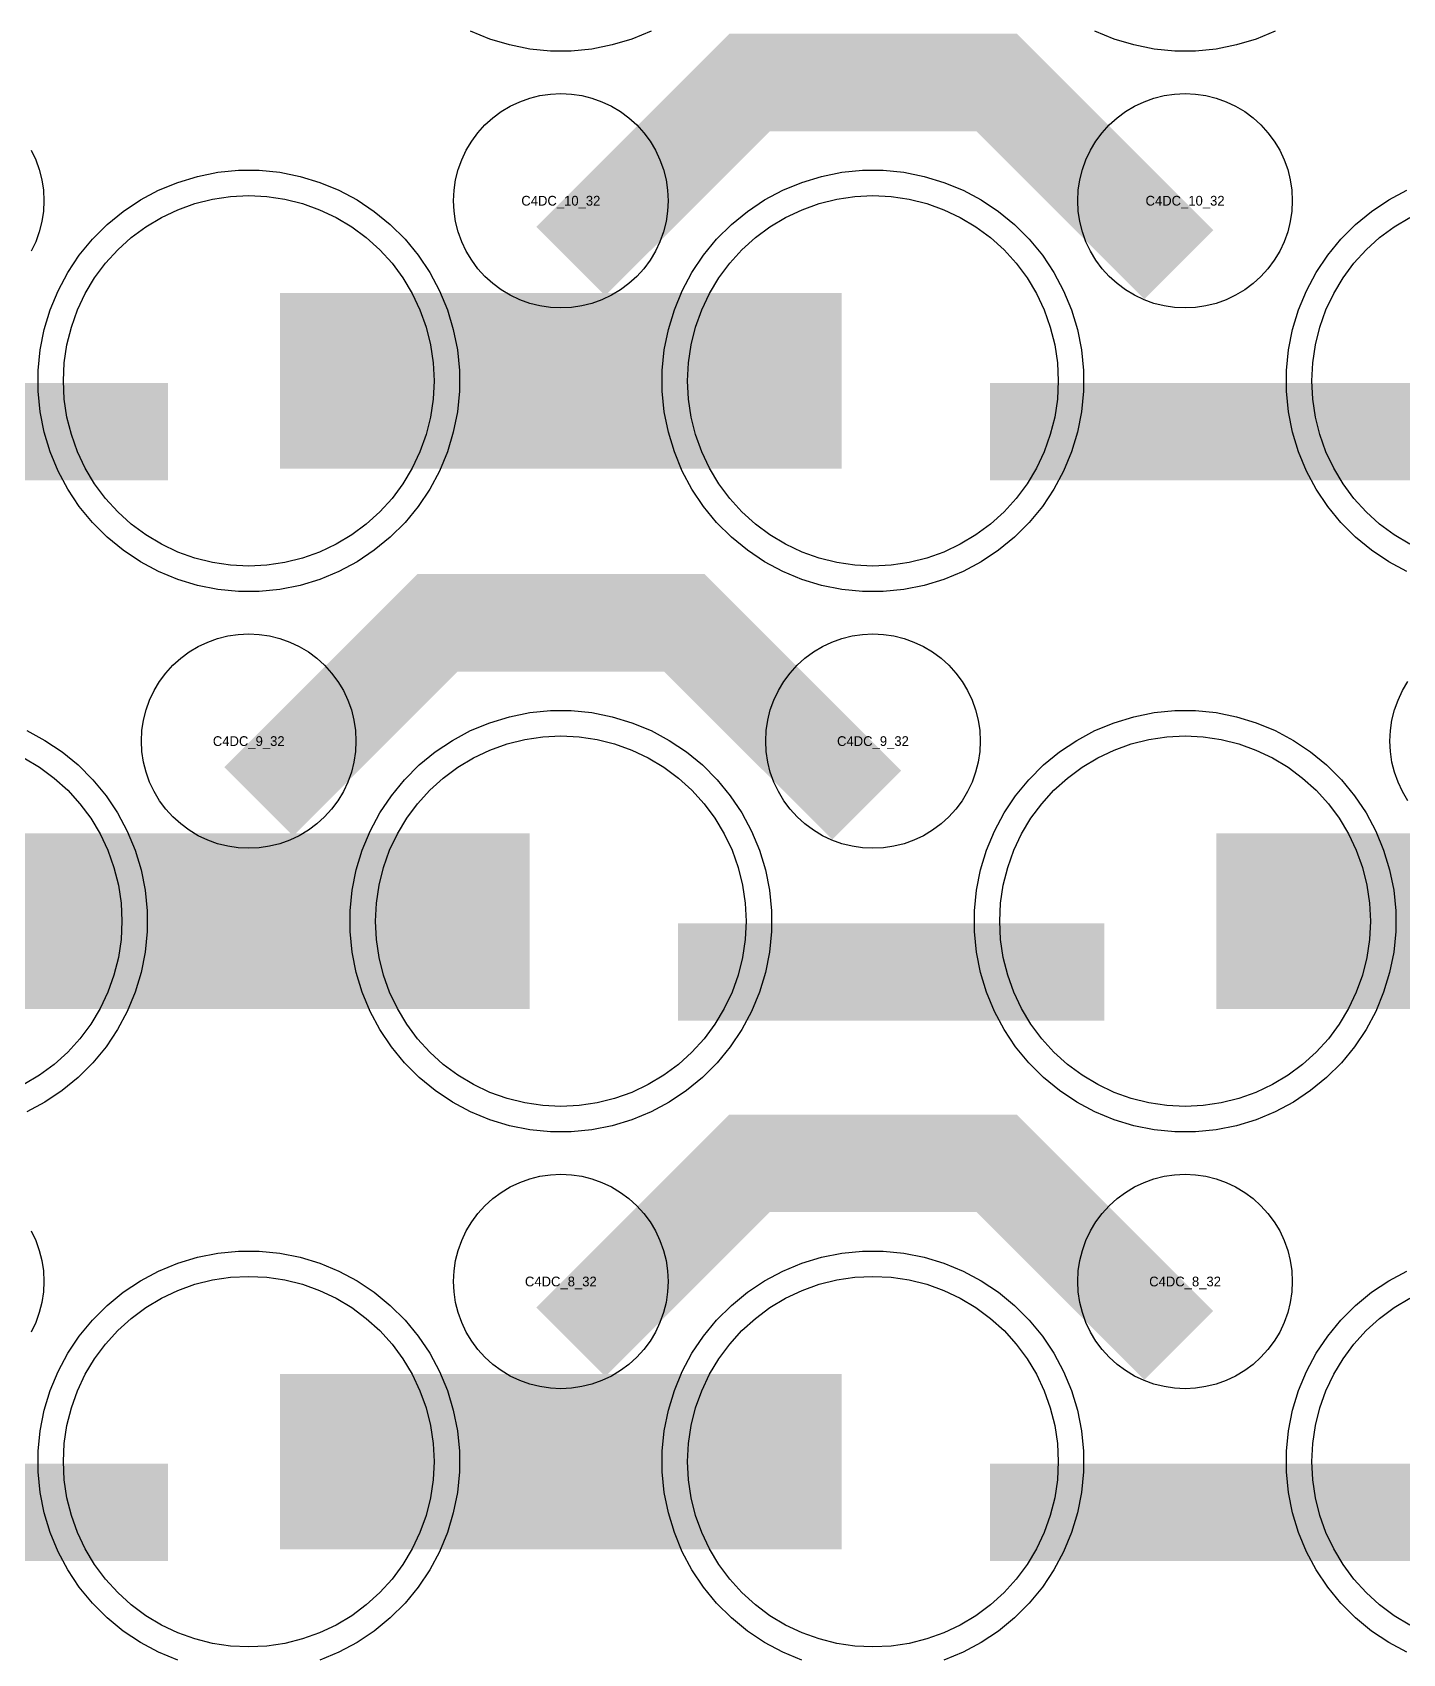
# Model space of a CAD drawing. Extents: x -11880 to 11880, y -14992 to 14992.
# Drawn here: x -1815.4 to -1464.2, y -13780.3 to -13364.6 of the extents above; entities that cross this region are included whole.
import ezdxf
from ezdxf.enums import TextEntityAlignment as Align

# ---------------------------------------------------------------- set-up
doc = ezdxf.new("R2010")
doc.units = 0
doc.header["$MEASUREMENT"] = 0
for name, color, linetype in [('GDS_775_DT_237', 138, 'CONTINUOUS'), ('RDL1_FS', 34, 'CONTINUOUS'), ('RDL_BS', 160, 'CONTINUOUS')]:
    doc.layers.add(name, color=color, linetype=linetype)

msp = doc.modelspace()

# ---------------------------------------------------------------- linework, layer by layer
at = {"layer": 'RDL1_FS'}
for points in [[(-1760, -13501.434), (-1764.657, -13501.205), (-1769.268, -13500.521), (-1773.791, -13499.389), (-1778.181, -13497.817), (-1782.395, -13495.825), (-1786.395, -13493.427), (-1790.14, -13490.649), (-1793.594, -13487.519), (-1796.724, -13484.065), (-1799.502, -13480.32), (-1801.9, -13476.32), (-1803.892, -13472.106), (-1805.464, -13467.716), (-1806.596, -13463.193), (-1807.28, -13458.582), (-1807.509, -13453.925), (-1807.28, -13449.268), (-1806.596, -13444.657), (-1805.464, -13440.134), (-1803.892, -13435.744), (-1801.9, -13431.53), (-1799.502, -13427.53), (-1796.724, -13423.785), (-1793.594, -13420.331), (-1790.14, -13417.201), (-1786.395, -13414.423), (-1782.395, -13412.025), (-1778.181, -13410.033), (-1773.791, -13408.461), (-1769.268, -13407.329), (-1764.657, -13406.645), (-1760, -13406.416), (-1755.343, -13406.645), (-1750.732, -13407.329), (-1746.209, -13408.461), (-1741.819, -13410.033), (-1737.605, -13412.025), (-1733.605, -13414.423), (-1729.86, -13417.201), (-1726.406, -13420.331), (-1723.276, -13423.785), (-1720.498, -13427.53), (-1718.1, -13431.53), (-1716.108, -13435.744), (-1714.536, -13440.134), (-1713.404, -13444.657), (-1712.72, -13449.268), (-1712.491, -13453.925), (-1712.72, -13458.582), (-1713.404, -13463.193), (-1714.536, -13467.716), (-1716.108, -13472.106), (-1718.1, -13476.32), (-1720.498, -13480.32), (-1723.276, -13484.065), (-1726.406, -13487.519), (-1729.86, -13490.649), (-1733.605, -13493.427), (-1737.605, -13495.825), (-1741.819, -13497.817), (-1746.209, -13499.389), (-1750.732, -13500.521), (-1755.343, -13501.205)], [(-1600, -13501.434), (-1604.657, -13501.205), (-1609.268, -13500.521), (-1613.791, -13499.389), (-1618.181, -13497.817), (-1622.395, -13495.825), (-1626.395, -13493.427), (-1630.14, -13490.649), (-1633.594, -13487.519), (-1636.724, -13484.065), (-1639.502, -13480.32), (-1641.9, -13476.32), (-1643.892, -13472.106), (-1645.464, -13467.716), (-1646.596, -13463.193), (-1647.28, -13458.582), (-1647.509, -13453.925), (-1647.28, -13449.268), (-1646.596, -13444.657), (-1645.464, -13440.134), (-1643.892, -13435.744), (-1641.9, -13431.53), (-1639.502, -13427.53), (-1636.724, -13423.785), (-1633.594, -13420.331), (-1630.14, -13417.201), (-1626.395, -13414.423), (-1622.395, -13412.025), (-1618.181, -13410.033), (-1613.791, -13408.461), (-1609.268, -13407.329), (-1604.657, -13406.645), (-1600, -13406.416), (-1595.343, -13406.645), (-1590.732, -13407.329), (-1586.209, -13408.461), (-1581.819, -13410.033), (-1577.605, -13412.025), (-1573.605, -13414.423), (-1569.86, -13417.201), (-1566.406, -13420.331), (-1563.276, -13423.785), (-1560.498, -13427.53), (-1558.1, -13431.53), (-1556.108, -13435.744), (-1554.536, -13440.134), (-1553.404, -13444.657), (-1552.72, -13449.268), (-1552.491, -13453.925), (-1552.72, -13458.582), (-1553.404, -13463.193), (-1554.536, -13467.716), (-1556.108, -13472.106), (-1558.1, -13476.32), (-1560.498, -13480.32), (-1563.276, -13484.065), (-1566.406, -13487.519), (-1569.86, -13490.649), (-1573.605, -13493.427), (-1577.605, -13495.825), (-1581.819, -13497.817), (-1586.209, -13499.389), (-1590.732, -13500.521), (-1595.343, -13501.205)]]:
    msp.add_lwpolyline(points, close=True, dxfattribs=at)
msp.add_lwpolyline([(-1462.395, -13495.825), (-1466.395, -13493.427), (-1470.14, -13490.649), (-1473.594, -13487.519), (-1476.724, -13484.065), (-1479.502, -13480.32), (-1481.9, -13476.32), (-1483.892, -13472.106), (-1485.464, -13467.716), (-1486.596, -13463.193), (-1487.28, -13458.582), (-1487.509, -13453.925), (-1487.28, -13449.268), (-1486.596, -13444.657), (-1485.464, -13440.134), (-1483.892, -13435.744), (-1481.9, -13431.53), (-1479.502, -13427.53), (-1476.724, -13423.785), (-1473.594, -13420.331), (-1470.14, -13417.201), (-1466.395, -13414.423), (-1462.395, -13412.025)], dxfattribs=at)
for points in [[(-1751.998, -13453.925, 45, 45, 0), (-1679.998, -13453.925, 45, 45, 0)], [(-1679.998, -13453.925, 45, 45, 0), (-1607.998, -13453.925, 45, 45, 0)]]:
    msp.add_lwpolyline(points, format="xyseb", dxfattribs=at)
at = {"layer": 'RDL1_FS', "color": 241, "true_color": 0xf7abae}
for points in [[(-1680, -13639.994), (-1684.657, -13639.765), (-1689.268, -13639.081), (-1693.791, -13637.949), (-1698.181, -13636.377), (-1702.395, -13634.385), (-1706.395, -13631.987), (-1710.14, -13629.209), (-1713.594, -13626.079), (-1716.724, -13622.625), (-1719.502, -13618.88), (-1721.9, -13614.88), (-1723.892, -13610.666), (-1725.464, -13606.276), (-1726.596, -13601.753), (-1727.28, -13597.142), (-1727.509, -13592.485), (-1727.28, -13587.828), (-1726.596, -13583.217), (-1725.464, -13578.694), (-1723.892, -13574.304), (-1721.9, -13570.09), (-1719.502, -13566.09), (-1716.724, -13562.345), (-1713.594, -13558.891), (-1710.14, -13555.761), (-1706.395, -13552.983), (-1702.395, -13550.585), (-1698.181, -13548.593), (-1693.791, -13547.021), (-1689.268, -13545.889), (-1684.657, -13545.205), (-1680, -13544.976), (-1675.343, -13545.205), (-1670.732, -13545.889), (-1666.209, -13547.021), (-1661.819, -13548.593), (-1657.605, -13550.585), (-1653.605, -13552.983), (-1649.86, -13555.761), (-1646.406, -13558.891), (-1643.276, -13562.345), (-1640.498, -13566.09), (-1638.1, -13570.09), (-1636.108, -13574.304), (-1634.536, -13578.694), (-1633.404, -13583.217), (-1632.72, -13587.828), (-1632.491, -13592.485), (-1632.72, -13597.142), (-1633.404, -13601.753), (-1634.536, -13606.276), (-1636.108, -13610.666), (-1638.1, -13614.88), (-1640.498, -13618.88), (-1643.276, -13622.625), (-1646.406, -13626.079), (-1649.86, -13629.209), (-1653.605, -13631.987), (-1657.605, -13634.385), (-1661.819, -13636.377), (-1666.209, -13637.949), (-1670.732, -13639.081), (-1675.343, -13639.765)], [(-1520, -13639.994), (-1524.657, -13639.765), (-1529.268, -13639.081), (-1533.791, -13637.949), (-1538.181, -13636.377), (-1542.395, -13634.385), (-1546.395, -13631.987), (-1550.14, -13629.209), (-1553.594, -13626.079), (-1556.724, -13622.625), (-1559.502, -13618.88), (-1561.9, -13614.88), (-1563.892, -13610.666), (-1565.464, -13606.276), (-1566.596, -13601.753), (-1567.28, -13597.142), (-1567.509, -13592.485), (-1567.28, -13587.828), (-1566.596, -13583.217), (-1565.464, -13578.694), (-1563.892, -13574.304), (-1561.9, -13570.09), (-1559.502, -13566.09), (-1556.724, -13562.345), (-1553.594, -13558.891), (-1550.14, -13555.761), (-1546.395, -13552.983), (-1542.395, -13550.585), (-1538.181, -13548.593), (-1533.791, -13547.021), (-1529.268, -13545.889), (-1524.657, -13545.205), (-1520, -13544.976), (-1515.343, -13545.205), (-1510.732, -13545.889), (-1506.209, -13547.021), (-1501.819, -13548.593), (-1497.605, -13550.585), (-1493.605, -13552.983), (-1489.86, -13555.761), (-1486.406, -13558.891), (-1483.276, -13562.345), (-1480.498, -13566.09), (-1478.1, -13570.09), (-1476.108, -13574.304), (-1474.536, -13578.694), (-1473.404, -13583.217), (-1472.72, -13587.828), (-1472.491, -13592.485), (-1472.72, -13597.142), (-1473.404, -13601.753), (-1474.536, -13606.276), (-1476.108, -13610.666), (-1478.1, -13614.88), (-1480.498, -13618.88), (-1483.276, -13622.625), (-1486.406, -13626.079), (-1489.86, -13629.209), (-1493.605, -13631.987), (-1497.605, -13634.385), (-1501.819, -13636.377), (-1506.209, -13637.949), (-1510.732, -13639.081), (-1515.343, -13639.765)], [(-1760, -13778.559), (-1764.657, -13778.33), (-1769.268, -13777.646), (-1773.791, -13776.514), (-1778.181, -13774.942), (-1782.395, -13772.95), (-1786.395, -13770.552), (-1790.14, -13767.774), (-1793.594, -13764.644), (-1796.724, -13761.19), (-1799.502, -13757.445), (-1801.9, -13753.445), (-1803.892, -13749.231), (-1805.464, -13744.841), (-1806.596, -13740.318), (-1807.28, -13735.707), (-1807.509, -13731.05), (-1807.28, -13726.393), (-1806.596, -13721.782), (-1805.464, -13717.259), (-1803.892, -13712.869), (-1801.9, -13708.655), (-1799.502, -13704.655), (-1796.724, -13700.91), (-1793.594, -13697.456), (-1790.14, -13694.326), (-1786.395, -13691.548), (-1782.395, -13689.15), (-1778.181, -13687.158), (-1773.791, -13685.586), (-1769.268, -13684.454), (-1764.657, -13683.77), (-1760, -13683.541), (-1755.343, -13683.77), (-1750.732, -13684.454), (-1746.209, -13685.586), (-1741.819, -13687.158), (-1737.605, -13689.15), (-1733.605, -13691.548), (-1729.86, -13694.326), (-1726.406, -13697.456), (-1723.276, -13700.91), (-1720.498, -13704.655), (-1718.1, -13708.655), (-1716.108, -13712.869), (-1714.536, -13717.259), (-1713.404, -13721.782), (-1712.72, -13726.393), (-1712.491, -13731.05), (-1712.72, -13735.707), (-1713.404, -13740.318), (-1714.536, -13744.841), (-1716.108, -13749.231), (-1718.1, -13753.445), (-1720.498, -13757.445), (-1723.276, -13761.19), (-1726.406, -13764.644), (-1729.86, -13767.774), (-1733.605, -13770.552), (-1737.605, -13772.95), (-1741.819, -13774.942), (-1746.209, -13776.514), (-1750.732, -13777.646), (-1755.343, -13778.33)], [(-1600, -13778.559), (-1604.657, -13778.33), (-1609.268, -13777.646), (-1613.791, -13776.514), (-1618.181, -13774.942), (-1622.395, -13772.95), (-1626.395, -13770.552), (-1630.14, -13767.774), (-1633.594, -13764.644), (-1636.724, -13761.19), (-1639.502, -13757.445), (-1641.9, -13753.445), (-1643.892, -13749.231), (-1645.464, -13744.841), (-1646.596, -13740.318), (-1647.28, -13735.707), (-1647.509, -13731.05), (-1647.28, -13726.393), (-1646.596, -13721.782), (-1645.464, -13717.259), (-1643.892, -13712.869), (-1641.9, -13708.655), (-1639.502, -13704.655), (-1636.724, -13700.91), (-1633.594, -13697.456), (-1630.14, -13694.326), (-1626.395, -13691.548), (-1622.395, -13689.15), (-1618.181, -13687.158), (-1613.791, -13685.586), (-1609.268, -13684.454), (-1604.657, -13683.77), (-1600, -13683.541), (-1595.343, -13683.77), (-1590.732, -13684.454), (-1586.209, -13685.586), (-1581.819, -13687.158), (-1577.605, -13689.15), (-1573.605, -13691.548), (-1569.86, -13694.326), (-1566.406, -13697.456), (-1563.276, -13700.91), (-1560.498, -13704.655), (-1558.1, -13708.655), (-1556.108, -13712.869), (-1554.536, -13717.259), (-1553.404, -13721.782), (-1552.72, -13726.393), (-1552.491, -13731.05), (-1552.72, -13735.707), (-1553.404, -13740.318), (-1554.536, -13744.841), (-1556.108, -13749.231), (-1558.1, -13753.445), (-1560.498, -13757.445), (-1563.276, -13761.19), (-1566.406, -13764.644), (-1569.86, -13767.774), (-1573.605, -13770.552), (-1577.605, -13772.95), (-1581.819, -13774.942), (-1586.209, -13776.514), (-1590.732, -13777.646), (-1595.343, -13778.33)]]:
    msp.add_lwpolyline(points, close=True, dxfattribs=at)
for points in [[(-1817.605, -13550.585), (-1813.605, -13552.983), (-1809.86, -13555.761), (-1806.406, -13558.891), (-1803.276, -13562.345), (-1800.498, -13566.09), (-1798.1, -13570.09), (-1796.108, -13574.304), (-1794.536, -13578.694), (-1793.404, -13583.217), (-1792.72, -13587.828), (-1792.491, -13592.485), (-1792.72, -13597.142), (-1793.404, -13601.753), (-1794.536, -13606.276), (-1796.108, -13610.666), (-1798.1, -13614.88), (-1800.498, -13618.88), (-1803.276, -13622.625), (-1806.406, -13626.079), (-1809.86, -13629.209), (-1813.605, -13631.987), (-1817.605, -13634.385)], [(-1462.395, -13772.95), (-1466.395, -13770.552), (-1470.14, -13767.774), (-1473.594, -13764.644), (-1476.724, -13761.19), (-1479.502, -13757.445), (-1481.9, -13753.445), (-1483.892, -13749.231), (-1485.464, -13744.841), (-1486.596, -13740.318), (-1487.28, -13735.707), (-1487.509, -13731.05), (-1487.28, -13726.393), (-1486.596, -13721.782), (-1485.464, -13717.259), (-1483.892, -13712.869), (-1481.9, -13708.655), (-1479.502, -13704.655), (-1476.724, -13700.91), (-1473.594, -13697.456), (-1470.14, -13694.326), (-1466.395, -13691.548), (-1462.395, -13689.15)]]:
    msp.add_lwpolyline(points, dxfattribs=at)
for points in [[(-1831.998, -13592.485, 45, 45, 0), (-1759.998, -13592.485, 45, 45, 0)], [(-1759.998, -13592.485, 45, 45, 0), (-1687.998, -13592.485, 45, 45, 0)], [(-1511.998, -13592.485, 45, 45, 0), (-1439.998, -13592.485, 45, 45, 0)], [(-1751.998, -13731.05, 45, 45, 0), (-1679.998, -13731.05, 45, 45, 0)], [(-1679.998, -13731.05, 45, 45, 0), (-1607.998, -13731.05, 45, 45, 0)]]:
    msp.add_lwpolyline(points, format="xyseb", dxfattribs=at)
at = {"layer": 'RDL_BS'}
for points in [[(-1656.885, -13364.235), (-1661.795, -13366.266), (-1666.835, -13367.797), (-1672.062, -13368.843), (-1677.356, -13369.36), (-1682.644, -13369.36), (-1687.938, -13368.843), (-1693.165, -13367.797), (-1698.205, -13366.266), (-1703.115, -13364.235)], [(-1496.885, -13364.235), (-1501.795, -13366.266), (-1506.835, -13367.797), (-1512.062, -13368.843), (-1517.356, -13369.36), (-1522.644, -13369.36), (-1527.938, -13368.843), (-1533.165, -13367.797), (-1538.205, -13366.266), (-1543.115, -13364.235)], [(-1815.75, -13394.781), (-1814.598, -13397.218), (-1813.691, -13399.753), (-1813.034, -13402.372), (-1812.638, -13405.044), (-1812.506, -13407.737), (-1812.638, -13410.43), (-1813.034, -13413.102), (-1813.691, -13415.721), (-1814.598, -13418.256), (-1815.75, -13420.693)], [(-1463.115, -13502.8), (-1467.777, -13500.308), (-1472.191, -13497.361), (-1476.292, -13493.999), (-1480.074, -13490.217), (-1483.436, -13486.116), (-1486.383, -13481.702), (-1488.875, -13477.04), (-1490.906, -13472.13), (-1492.437, -13467.09), (-1493.483, -13461.863), (-1494, -13456.569), (-1494, -13451.281), (-1493.483, -13445.987), (-1492.437, -13440.76), (-1490.906, -13435.72), (-1488.875, -13430.81), (-1486.383, -13426.148), (-1483.436, -13421.734), (-1480.074, -13417.633), (-1476.292, -13413.851), (-1472.191, -13410.489), (-1467.777, -13407.542), (-1463.115, -13405.05)], [(-1462.857, -13561.577), (-1464.25, -13559.253), (-1465.402, -13556.816), (-1466.309, -13554.281), (-1466.966, -13551.662), (-1467.362, -13548.99), (-1467.494, -13546.297), (-1467.362, -13543.604), (-1466.966, -13540.932), (-1466.309, -13538.313), (-1465.402, -13535.778), (-1464.25, -13533.341), (-1462.857, -13531.017)], [(-1815.75, -13671.906), (-1814.598, -13674.343), (-1813.691, -13676.878), (-1813.034, -13679.497), (-1812.638, -13682.169), (-1812.506, -13684.862), (-1812.638, -13687.555), (-1813.034, -13690.227), (-1813.691, -13692.846), (-1814.598, -13695.381), (-1815.75, -13697.818)]]:
    msp.add_lwpolyline(points, dxfattribs=at)
for points in [[(-1677.438, -13423.239, 25, 25, 0), (-1631.623, -13377.424, 25, 25, 0), (-1598.07, -13377.424, 25, 25, 0)], [(-1521.599, -13424.138, 25, 25, 0), (-1568.313, -13377.424, 25, 25, 0), (-1598.071, -13377.424, 25, 25, 0)], [(-1889.984, -13466.938, 25, 25, 0), (-1780.719, -13466.938, 25, 25, 0)], [(-1569.984, -13466.938, 25, 25, 0), (-1460.719, -13466.938, 25, 25, 0)], [(-1757.438, -13561.799, 25, 25, 0), (-1711.623, -13515.984, 25, 25, 0), (-1678.07, -13515.984, 25, 25, 0)], [(-1601.599, -13562.698, 25, 25, 0), (-1648.313, -13515.984, 25, 25, 0), (-1678.071, -13515.984, 25, 25, 0)], [(-1677.438, -13700.364, 25, 25, 0), (-1631.623, -13654.549, 25, 25, 0), (-1598.07, -13654.549, 25, 25, 0)], [(-1521.599, -13701.263, 25, 25, 0), (-1568.313, -13654.549, 25, 25, 0), (-1598.071, -13654.549, 25, 25, 0)]]:
    msp.add_lwpolyline(points, format="xyseb", dxfattribs=at)
for points in [[(-1680, -13435.231), (-1682.693, -13435.099), (-1685.365, -13434.703), (-1687.984, -13434.046), (-1690.519, -13433.139), (-1692.956, -13431.987), (-1695.28, -13430.594), (-1697.443, -13428.991), (-1699.442, -13427.179), (-1701.254, -13425.18), (-1702.857, -13423.017), (-1704.25, -13420.693), (-1705.402, -13418.256), (-1706.309, -13415.721), (-1706.966, -13413.102), (-1707.362, -13410.43), (-1707.494, -13407.737), (-1707.362, -13405.044), (-1706.966, -13402.372), (-1706.309, -13399.753), (-1705.402, -13397.218), (-1704.25, -13394.781), (-1702.857, -13392.457), (-1701.254, -13390.294), (-1699.442, -13388.295), (-1697.443, -13386.483), (-1695.28, -13384.88), (-1692.956, -13383.487), (-1690.519, -13382.335), (-1687.984, -13381.428), (-1685.365, -13380.771), (-1682.693, -13380.375), (-1680, -13380.243), (-1677.307, -13380.375), (-1674.635, -13380.771), (-1672.016, -13381.428), (-1669.481, -13382.335), (-1667.044, -13383.487), (-1664.72, -13384.88), (-1662.557, -13386.483), (-1660.558, -13388.295), (-1658.746, -13390.294), (-1657.143, -13392.457), (-1655.75, -13394.781), (-1654.598, -13397.218), (-1653.691, -13399.753), (-1653.034, -13402.372), (-1652.638, -13405.044), (-1652.506, -13407.737), (-1652.638, -13410.43), (-1653.034, -13413.102), (-1653.691, -13415.721), (-1654.598, -13418.256), (-1655.75, -13420.693), (-1657.143, -13423.017), (-1658.746, -13425.18), (-1660.558, -13427.179), (-1662.557, -13428.991), (-1664.72, -13430.594), (-1667.044, -13431.987), (-1669.481, -13433.139), (-1672.016, -13434.046), (-1674.635, -13434.703), (-1677.307, -13435.099)], [(-1520, -13435.231), (-1522.693, -13435.099), (-1525.365, -13434.703), (-1527.984, -13434.046), (-1530.519, -13433.139), (-1532.956, -13431.987), (-1535.28, -13430.594), (-1537.443, -13428.991), (-1539.442, -13427.179), (-1541.254, -13425.18), (-1542.857, -13423.017), (-1544.25, -13420.693), (-1545.402, -13418.256), (-1546.309, -13415.721), (-1546.966, -13413.102), (-1547.362, -13410.43), (-1547.494, -13407.737), (-1547.362, -13405.044), (-1546.966, -13402.372), (-1546.309, -13399.753), (-1545.402, -13397.218), (-1544.25, -13394.781), (-1542.857, -13392.457), (-1541.254, -13390.294), (-1539.442, -13388.295), (-1537.443, -13386.483), (-1535.28, -13384.88), (-1532.956, -13383.487), (-1530.519, -13382.335), (-1527.984, -13381.428), (-1525.365, -13380.771), (-1522.693, -13380.375), (-1520, -13380.243), (-1517.307, -13380.375), (-1514.635, -13380.771), (-1512.016, -13381.428), (-1509.481, -13382.335), (-1507.044, -13383.487), (-1504.72, -13384.88), (-1502.557, -13386.483), (-1500.558, -13388.295), (-1498.746, -13390.294), (-1497.143, -13392.457), (-1495.75, -13394.781), (-1494.598, -13397.218), (-1493.691, -13399.753), (-1493.034, -13402.372), (-1492.638, -13405.044), (-1492.506, -13407.737), (-1492.638, -13410.43), (-1493.034, -13413.102), (-1493.691, -13415.721), (-1494.598, -13418.256), (-1495.75, -13420.693), (-1497.143, -13423.017), (-1498.746, -13425.18), (-1500.558, -13427.179), (-1502.557, -13428.991), (-1504.72, -13430.594), (-1507.044, -13431.987), (-1509.481, -13433.139), (-1512.016, -13434.046), (-1514.635, -13434.703), (-1517.307, -13435.099)], [(-1762.644, -13507.925), (-1767.938, -13507.408), (-1773.165, -13506.362), (-1778.205, -13504.831), (-1783.115, -13502.8), (-1787.777, -13500.308), (-1792.191, -13497.361), (-1796.292, -13493.999), (-1800.074, -13490.217), (-1803.436, -13486.116), (-1806.383, -13481.702), (-1808.875, -13477.04), (-1810.906, -13472.13), (-1812.437, -13467.09), (-1813.483, -13461.863), (-1814, -13456.569), (-1814, -13451.281), (-1813.483, -13445.987), (-1812.437, -13440.76), (-1810.906, -13435.72), (-1808.875, -13430.81), (-1806.383, -13426.148), (-1803.436, -13421.734), (-1800.074, -13417.633), (-1796.292, -13413.851), (-1792.191, -13410.489), (-1787.777, -13407.542), (-1783.115, -13405.05), (-1778.205, -13403.019), (-1773.165, -13401.488), (-1767.938, -13400.442), (-1762.644, -13399.925), (-1757.356, -13399.925), (-1752.062, -13400.442), (-1746.835, -13401.488), (-1741.795, -13403.019), (-1736.885, -13405.05), (-1732.223, -13407.542), (-1727.809, -13410.489), (-1723.708, -13413.851), (-1719.926, -13417.633), (-1716.564, -13421.734), (-1713.617, -13426.148), (-1711.125, -13430.81), (-1709.094, -13435.72), (-1707.563, -13440.76), (-1706.517, -13445.987), (-1706, -13451.281), (-1706, -13456.569), (-1706.517, -13461.863), (-1707.563, -13467.09), (-1709.094, -13472.13), (-1711.125, -13477.04), (-1713.617, -13481.702), (-1716.564, -13486.116), (-1719.926, -13490.217), (-1723.708, -13493.999), (-1727.809, -13497.361), (-1732.223, -13500.308), (-1736.885, -13502.8), (-1741.795, -13504.831), (-1746.835, -13506.362), (-1752.062, -13507.408), (-1757.356, -13507.925)], [(-1602.644, -13507.925), (-1607.938, -13507.408), (-1613.165, -13506.362), (-1618.205, -13504.831), (-1623.115, -13502.8), (-1627.777, -13500.308), (-1632.191, -13497.361), (-1636.292, -13493.999), (-1640.074, -13490.217), (-1643.436, -13486.116), (-1646.383, -13481.702), (-1648.875, -13477.04), (-1650.906, -13472.13), (-1652.437, -13467.09), (-1653.483, -13461.863), (-1654, -13456.569), (-1654, -13451.281), (-1653.483, -13445.987), (-1652.437, -13440.76), (-1650.906, -13435.72), (-1648.875, -13430.81), (-1646.383, -13426.148), (-1643.436, -13421.734), (-1640.074, -13417.633), (-1636.292, -13413.851), (-1632.191, -13410.489), (-1627.777, -13407.542), (-1623.115, -13405.05), (-1618.205, -13403.019), (-1613.165, -13401.488), (-1607.938, -13400.442), (-1602.644, -13399.925), (-1597.356, -13399.925), (-1592.062, -13400.442), (-1586.835, -13401.488), (-1581.795, -13403.019), (-1576.885, -13405.05), (-1572.223, -13407.542), (-1567.809, -13410.489), (-1563.708, -13413.851), (-1559.926, -13417.633), (-1556.564, -13421.734), (-1553.617, -13426.148), (-1551.125, -13430.81), (-1549.094, -13435.72), (-1547.563, -13440.76), (-1546.517, -13445.987), (-1546, -13451.281), (-1546, -13456.569), (-1546.517, -13461.863), (-1547.563, -13467.09), (-1549.094, -13472.13), (-1551.125, -13477.04), (-1553.617, -13481.702), (-1556.564, -13486.116), (-1559.926, -13490.217), (-1563.708, -13493.999), (-1567.809, -13497.361), (-1572.223, -13500.308), (-1576.885, -13502.8), (-1581.795, -13504.831), (-1586.835, -13506.362), (-1592.062, -13507.408), (-1597.356, -13507.925)], [(-1760, -13573.791), (-1762.693, -13573.659), (-1765.365, -13573.263), (-1767.984, -13572.606), (-1770.519, -13571.699), (-1772.956, -13570.547), (-1775.28, -13569.154), (-1777.443, -13567.551), (-1779.442, -13565.739), (-1781.254, -13563.74), (-1782.857, -13561.577), (-1784.25, -13559.253), (-1785.402, -13556.816), (-1786.309, -13554.281), (-1786.966, -13551.662), (-1787.362, -13548.99), (-1787.494, -13546.297), (-1787.362, -13543.604), (-1786.966, -13540.932), (-1786.309, -13538.313), (-1785.402, -13535.778), (-1784.25, -13533.341), (-1782.857, -13531.017), (-1781.254, -13528.854), (-1779.442, -13526.855), (-1777.443, -13525.043), (-1775.28, -13523.44), (-1772.956, -13522.047), (-1770.519, -13520.895), (-1767.984, -13519.988), (-1765.365, -13519.331), (-1762.693, -13518.935), (-1760, -13518.803), (-1757.307, -13518.935), (-1754.635, -13519.331), (-1752.016, -13519.988), (-1749.481, -13520.895), (-1747.044, -13522.047), (-1744.72, -13523.44), (-1742.557, -13525.043), (-1740.558, -13526.855), (-1738.746, -13528.854), (-1737.143, -13531.017), (-1735.75, -13533.341), (-1734.598, -13535.778), (-1733.691, -13538.313), (-1733.034, -13540.932), (-1732.638, -13543.604), (-1732.506, -13546.297), (-1732.638, -13548.99), (-1733.034, -13551.662), (-1733.691, -13554.281), (-1734.598, -13556.816), (-1735.75, -13559.253), (-1737.143, -13561.577), (-1738.746, -13563.74), (-1740.558, -13565.739), (-1742.557, -13567.551), (-1744.72, -13569.154), (-1747.044, -13570.547), (-1749.481, -13571.699), (-1752.016, -13572.606), (-1754.635, -13573.263), (-1757.307, -13573.659)], [(-1600, -13573.791), (-1602.693, -13573.659), (-1605.365, -13573.263), (-1607.984, -13572.606), (-1610.519, -13571.699), (-1612.956, -13570.547), (-1615.28, -13569.154), (-1617.443, -13567.551), (-1619.442, -13565.739), (-1621.254, -13563.74), (-1622.857, -13561.577), (-1624.25, -13559.253), (-1625.402, -13556.816), (-1626.309, -13554.281), (-1626.966, -13551.662), (-1627.362, -13548.99), (-1627.494, -13546.297), (-1627.362, -13543.604), (-1626.966, -13540.932), (-1626.309, -13538.313), (-1625.402, -13535.778), (-1624.25, -13533.341), (-1622.857, -13531.017), (-1621.254, -13528.854), (-1619.442, -13526.855), (-1617.443, -13525.043), (-1615.28, -13523.44), (-1612.956, -13522.047), (-1610.519, -13520.895), (-1607.984, -13519.988), (-1605.365, -13519.331), (-1602.693, -13518.935), (-1600, -13518.803), (-1597.307, -13518.935), (-1594.635, -13519.331), (-1592.016, -13519.988), (-1589.481, -13520.895), (-1587.044, -13522.047), (-1584.72, -13523.44), (-1582.557, -13525.043), (-1580.558, -13526.855), (-1578.746, -13528.854), (-1577.143, -13531.017), (-1575.75, -13533.341), (-1574.598, -13535.778), (-1573.691, -13538.313), (-1573.034, -13540.932), (-1572.638, -13543.604), (-1572.506, -13546.297), (-1572.638, -13548.99), (-1573.034, -13551.662), (-1573.691, -13554.281), (-1574.598, -13556.816), (-1575.75, -13559.253), (-1577.143, -13561.577), (-1578.746, -13563.74), (-1580.558, -13565.739), (-1582.557, -13567.551), (-1584.72, -13569.154), (-1587.044, -13570.547), (-1589.481, -13571.699), (-1592.016, -13572.606), (-1594.635, -13573.263), (-1597.307, -13573.659)], [(-1680, -13712.356), (-1682.693, -13712.224), (-1685.365, -13711.828), (-1687.984, -13711.171), (-1690.519, -13710.264), (-1692.956, -13709.112), (-1695.28, -13707.719), (-1697.443, -13706.116), (-1699.442, -13704.304), (-1701.254, -13702.305), (-1702.857, -13700.142), (-1704.25, -13697.818), (-1705.402, -13695.381), (-1706.309, -13692.846), (-1706.966, -13690.227), (-1707.362, -13687.555), (-1707.494, -13684.862), (-1707.362, -13682.169), (-1706.966, -13679.497), (-1706.309, -13676.878), (-1705.402, -13674.343), (-1704.25, -13671.906), (-1702.857, -13669.582), (-1701.254, -13667.419), (-1699.442, -13665.42), (-1697.443, -13663.608), (-1695.28, -13662.005), (-1692.956, -13660.612), (-1690.519, -13659.46), (-1687.984, -13658.553), (-1685.365, -13657.896), (-1682.693, -13657.5), (-1680, -13657.368), (-1677.307, -13657.5), (-1674.635, -13657.896), (-1672.016, -13658.553), (-1669.481, -13659.46), (-1667.044, -13660.612), (-1664.72, -13662.005), (-1662.557, -13663.608), (-1660.558, -13665.42), (-1658.746, -13667.419), (-1657.143, -13669.582), (-1655.75, -13671.906), (-1654.598, -13674.343), (-1653.691, -13676.878), (-1653.034, -13679.497), (-1652.638, -13682.169), (-1652.506, -13684.862), (-1652.638, -13687.555), (-1653.034, -13690.227), (-1653.691, -13692.846), (-1654.598, -13695.381), (-1655.75, -13697.818), (-1657.143, -13700.142), (-1658.746, -13702.305), (-1660.558, -13704.304), (-1662.557, -13706.116), (-1664.72, -13707.719), (-1667.044, -13709.112), (-1669.481, -13710.264), (-1672.016, -13711.171), (-1674.635, -13711.828), (-1677.307, -13712.224)], [(-1520, -13712.356), (-1522.693, -13712.224), (-1525.365, -13711.828), (-1527.984, -13711.171), (-1530.519, -13710.264), (-1532.956, -13709.112), (-1535.28, -13707.719), (-1537.443, -13706.116), (-1539.442, -13704.304), (-1541.254, -13702.305), (-1542.857, -13700.142), (-1544.25, -13697.818), (-1545.402, -13695.381), (-1546.309, -13692.846), (-1546.966, -13690.227), (-1547.362, -13687.555), (-1547.494, -13684.862), (-1547.362, -13682.169), (-1546.966, -13679.497), (-1546.309, -13676.878), (-1545.402, -13674.343), (-1544.25, -13671.906), (-1542.857, -13669.582), (-1541.254, -13667.419), (-1539.442, -13665.42), (-1537.443, -13663.608), (-1535.28, -13662.005), (-1532.956, -13660.612), (-1530.519, -13659.46), (-1527.984, -13658.553), (-1525.365, -13657.896), (-1522.693, -13657.5), (-1520, -13657.368), (-1517.307, -13657.5), (-1514.635, -13657.896), (-1512.016, -13658.553), (-1509.481, -13659.46), (-1507.044, -13660.612), (-1504.72, -13662.005), (-1502.557, -13663.608), (-1500.558, -13665.42), (-1498.746, -13667.419), (-1497.143, -13669.582), (-1495.75, -13671.906), (-1494.598, -13674.343), (-1493.691, -13676.878), (-1493.034, -13679.497), (-1492.638, -13682.169), (-1492.506, -13684.862), (-1492.638, -13687.555), (-1493.034, -13690.227), (-1493.691, -13692.846), (-1494.598, -13695.381), (-1495.75, -13697.818), (-1497.143, -13700.142), (-1498.746, -13702.305), (-1500.558, -13704.304), (-1502.557, -13706.116), (-1504.72, -13707.719), (-1507.044, -13709.112), (-1509.481, -13710.264), (-1512.016, -13711.171), (-1514.635, -13711.828), (-1517.307, -13712.224)]]:
    msp.add_lwpolyline(points, close=True, dxfattribs=at)
at = {"layer": 'RDL_BS', "color": 241, "true_color": 0xf7abae}
for points in [[(-1682.644, -13646.485), (-1687.938, -13645.968), (-1693.165, -13644.922), (-1698.205, -13643.391), (-1703.115, -13641.36), (-1707.777, -13638.868), (-1712.191, -13635.921), (-1716.292, -13632.559), (-1720.074, -13628.777), (-1723.436, -13624.676), (-1726.383, -13620.262), (-1728.875, -13615.6), (-1730.906, -13610.69), (-1732.437, -13605.65), (-1733.483, -13600.423), (-1734, -13595.129), (-1734, -13589.841), (-1733.483, -13584.547), (-1732.437, -13579.32), (-1730.906, -13574.28), (-1728.875, -13569.37), (-1726.383, -13564.708), (-1723.436, -13560.294), (-1720.074, -13556.193), (-1716.292, -13552.411), (-1712.191, -13549.049), (-1707.777, -13546.102), (-1703.115, -13543.61), (-1698.205, -13541.579), (-1693.165, -13540.048), (-1687.938, -13539.002), (-1682.644, -13538.485), (-1677.356, -13538.485), (-1672.062, -13539.002), (-1666.835, -13540.048), (-1661.795, -13541.579), (-1656.885, -13543.61), (-1652.223, -13546.102), (-1647.809, -13549.049), (-1643.708, -13552.411), (-1639.926, -13556.193), (-1636.564, -13560.294), (-1633.617, -13564.708), (-1631.125, -13569.37), (-1629.094, -13574.28), (-1627.563, -13579.32), (-1626.517, -13584.547), (-1626, -13589.841), (-1626, -13595.129), (-1626.517, -13600.423), (-1627.563, -13605.65), (-1629.094, -13610.69), (-1631.125, -13615.6), (-1633.617, -13620.262), (-1636.564, -13624.676), (-1639.926, -13628.777), (-1643.708, -13632.559), (-1647.809, -13635.921), (-1652.223, -13638.868), (-1656.885, -13641.36), (-1661.795, -13643.391), (-1666.835, -13644.922), (-1672.062, -13645.968), (-1677.356, -13646.485)], [(-1522.644, -13646.485), (-1527.938, -13645.968), (-1533.165, -13644.922), (-1538.205, -13643.391), (-1543.115, -13641.36), (-1547.777, -13638.868), (-1552.191, -13635.921), (-1556.292, -13632.559), (-1560.074, -13628.777), (-1563.436, -13624.676), (-1566.383, -13620.262), (-1568.875, -13615.6), (-1570.906, -13610.69), (-1572.437, -13605.65), (-1573.483, -13600.423), (-1574, -13595.129), (-1574, -13589.841), (-1573.483, -13584.547), (-1572.437, -13579.32), (-1570.906, -13574.28), (-1568.875, -13569.37), (-1566.383, -13564.708), (-1563.436, -13560.294), (-1560.074, -13556.193), (-1556.292, -13552.411), (-1552.191, -13549.049), (-1547.777, -13546.102), (-1543.115, -13543.61), (-1538.205, -13541.579), (-1533.165, -13540.048), (-1527.938, -13539.002), (-1522.644, -13538.485), (-1517.356, -13538.485), (-1512.062, -13539.002), (-1506.835, -13540.048), (-1501.795, -13541.579), (-1496.885, -13543.61), (-1492.223, -13546.102), (-1487.809, -13549.049), (-1483.708, -13552.411), (-1479.926, -13556.193), (-1476.564, -13560.294), (-1473.617, -13564.708), (-1471.125, -13569.37), (-1469.094, -13574.28), (-1467.563, -13579.32), (-1466.517, -13584.547), (-1466, -13589.841), (-1466, -13595.129), (-1466.517, -13600.423), (-1467.563, -13605.65), (-1469.094, -13610.69), (-1471.125, -13615.6), (-1473.617, -13620.262), (-1476.564, -13624.676), (-1479.926, -13628.777), (-1483.708, -13632.559), (-1487.809, -13635.921), (-1492.223, -13638.868), (-1496.885, -13641.36), (-1501.795, -13643.391), (-1506.835, -13644.922), (-1512.062, -13645.968), (-1517.356, -13646.485)]]:
    msp.add_lwpolyline(points, close=True, dxfattribs=at)
for points in [[(-1816.885, -13543.61), (-1812.223, -13546.102), (-1807.809, -13549.049), (-1803.708, -13552.411), (-1799.926, -13556.193), (-1796.564, -13560.294), (-1793.617, -13564.708), (-1791.125, -13569.37), (-1789.094, -13574.28), (-1787.563, -13579.32), (-1786.517, -13584.547), (-1786, -13589.841), (-1786, -13595.129), (-1786.517, -13600.423), (-1787.563, -13605.65), (-1789.094, -13610.69), (-1791.125, -13615.6), (-1793.617, -13620.262), (-1796.564, -13624.676), (-1799.926, -13628.777), (-1803.708, -13632.559), (-1807.809, -13635.921), (-1812.223, -13638.868), (-1816.885, -13641.36)], [(-1778.205, -13781.956), (-1783.115, -13779.925), (-1787.777, -13777.433), (-1792.191, -13774.486), (-1796.292, -13771.124), (-1800.074, -13767.342), (-1803.436, -13763.241), (-1806.383, -13758.827), (-1808.875, -13754.165), (-1810.906, -13749.255), (-1812.437, -13744.215), (-1813.483, -13738.988), (-1814, -13733.694), (-1814, -13728.406), (-1813.483, -13723.112), (-1812.437, -13717.885), (-1810.906, -13712.845), (-1808.875, -13707.935), (-1806.383, -13703.273), (-1803.436, -13698.859), (-1800.074, -13694.758), (-1796.292, -13690.976), (-1792.191, -13687.614), (-1787.777, -13684.667), (-1783.115, -13682.175), (-1778.205, -13680.144), (-1773.165, -13678.613), (-1767.938, -13677.567), (-1762.644, -13677.05), (-1757.356, -13677.05), (-1752.062, -13677.567), (-1746.835, -13678.613), (-1741.795, -13680.144), (-1736.885, -13682.175), (-1732.223, -13684.667), (-1727.809, -13687.614), (-1723.708, -13690.976), (-1719.926, -13694.758), (-1716.564, -13698.859), (-1713.617, -13703.273), (-1711.125, -13707.935), (-1709.094, -13712.845), (-1707.563, -13717.885), (-1706.517, -13723.112), (-1706, -13728.406), (-1706, -13733.694), (-1706.517, -13738.988), (-1707.563, -13744.215), (-1709.094, -13749.255), (-1711.125, -13754.165), (-1713.617, -13758.827), (-1716.564, -13763.241), (-1719.926, -13767.342), (-1723.708, -13771.124), (-1727.809, -13774.486), (-1732.223, -13777.433), (-1736.885, -13779.925), (-1741.795, -13781.956)], [(-1618.205, -13781.956), (-1623.115, -13779.925), (-1627.777, -13777.433), (-1632.191, -13774.486), (-1636.292, -13771.124), (-1640.074, -13767.342), (-1643.436, -13763.241), (-1646.383, -13758.827), (-1648.875, -13754.165), (-1650.906, -13749.255), (-1652.437, -13744.215), (-1653.483, -13738.988), (-1654, -13733.694), (-1654, -13728.406), (-1653.483, -13723.112), (-1652.437, -13717.885), (-1650.906, -13712.845), (-1648.875, -13707.935), (-1646.383, -13703.273), (-1643.436, -13698.859), (-1640.074, -13694.758), (-1636.292, -13690.976), (-1632.191, -13687.614), (-1627.777, -13684.667), (-1623.115, -13682.175), (-1618.205, -13680.144), (-1613.165, -13678.613), (-1607.938, -13677.567), (-1602.644, -13677.05), (-1597.356, -13677.05), (-1592.062, -13677.567), (-1586.835, -13678.613), (-1581.795, -13680.144), (-1576.885, -13682.175), (-1572.223, -13684.667), (-1567.809, -13687.614), (-1563.708, -13690.976), (-1559.926, -13694.758), (-1556.564, -13698.859), (-1553.617, -13703.273), (-1551.125, -13707.935), (-1549.094, -13712.845), (-1547.563, -13717.885), (-1546.517, -13723.112), (-1546, -13728.406), (-1546, -13733.694), (-1546.517, -13738.988), (-1547.563, -13744.215), (-1549.094, -13749.255), (-1551.125, -13754.165), (-1553.617, -13758.827), (-1556.564, -13763.241), (-1559.926, -13767.342), (-1563.708, -13771.124), (-1567.809, -13774.486), (-1572.223, -13777.433), (-1576.885, -13779.925), (-1581.795, -13781.956)], [(-1463.115, -13779.925), (-1467.777, -13777.433), (-1472.191, -13774.486), (-1476.292, -13771.124), (-1480.074, -13767.342), (-1483.436, -13763.241), (-1486.383, -13758.827), (-1488.875, -13754.165), (-1490.906, -13749.255), (-1492.437, -13744.215), (-1493.483, -13738.988), (-1494, -13733.694), (-1494, -13728.406), (-1493.483, -13723.112), (-1492.437, -13717.885), (-1490.906, -13712.845), (-1488.875, -13707.935), (-1486.383, -13703.273), (-1483.436, -13698.859), (-1480.074, -13694.758), (-1476.292, -13690.976), (-1472.191, -13687.614), (-1467.777, -13684.667), (-1463.115, -13682.175)]]:
    msp.add_lwpolyline(points, dxfattribs=at)
for points in [[(-1649.984, -13605.498, 25, 25, 0), (-1540.719, -13605.498, 25, 25, 0)], [(-1889.984, -13744.063, 25, 25, 0), (-1780.719, -13744.063, 25, 25, 0)], [(-1569.984, -13744.063, 25, 25, 0), (-1460.719, -13744.063, 25, 25, 0)]]:
    msp.add_lwpolyline(points, format="xyseb", dxfattribs=at)

# ---------------------------------------------------------------- texts
at = {"layer": 'GDS_775_DT_237'}
for s, p in [('C4DC_10_32', (-1680, -13407.737)), ('C4DC_10_32', (-1680, -13407.737)), ('C4DC_10_32', (-1520, -13407.737)), ('C4DC_10_32', (-1520, -13407.737)), ('C4DC_9_32', (-1760, -13546.297)), ('C4DC_9_32', (-1760, -13546.297)), ('C4DC_9_32', (-1600, -13546.297)), ('C4DC_9_32', (-1600, -13546.297)), ('C4DC_8_32', (-1680, -13684.862)), ('C4DC_8_32', (-1680, -13684.862)), ('C4DC_8_32', (-1520, -13684.862)), ('C4DC_8_32', (-1520, -13684.862))]:
    msp.add_text(s, height=2.5, dxfattribs=at).set_placement(p, align=Align.MIDDLE_CENTER)

doc.saveas('drawing.dxf')
